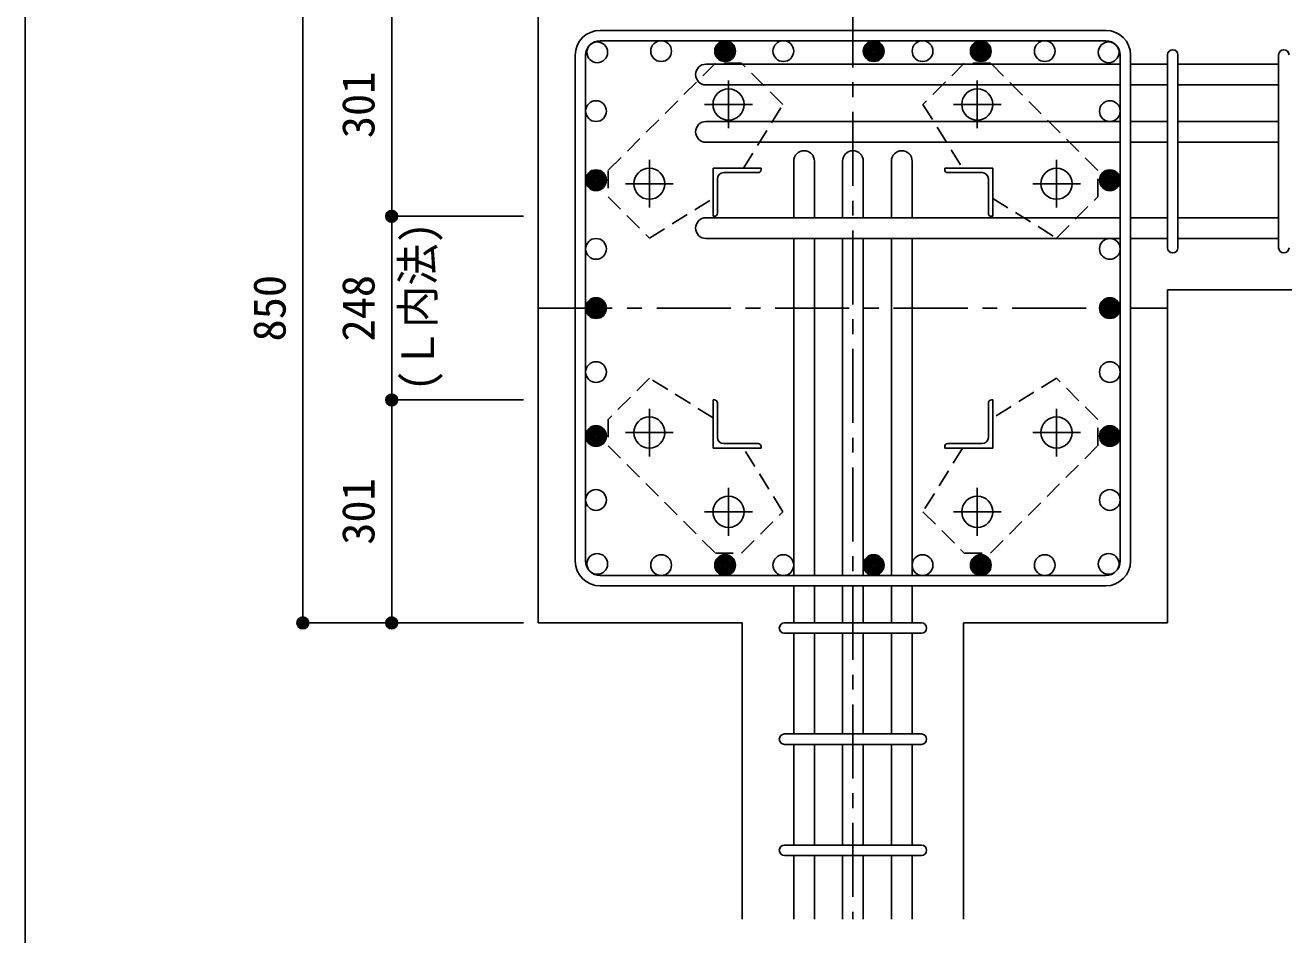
# Model space of a CAD drawing. Units: millimetres at full size, sheet at 1:20. Extents: x -3982 to 3969, y -2797 to 2801.
# Drawn here: x -3982 to -2282, y 948 to 2176 of the extents above; entities that cross this region are included whole.
import ezdxf
from ezdxf.enums import TextEntityAlignment as Align

# ---------------------------------------------------------------- set-up
doc = ezdxf.new("R2010")
doc.units = ezdxf.units.MM
doc.header["$LTSCALE"] = 20
doc.header["$PDMODE"] = 32
doc.header["$PDSIZE"] = 10
doc.linetypes.add('CHAIN1', pattern=[8, 5, -1, 1, -1])
doc.linetypes.add('DASHED1', pattern=[1.8, 1.2, -0.6])
for name, color, linetype in [('6-1_躯体線', 2, 'Continuous'), ('6-2_A.Bolt_', 4, 'Continuous'), ('6-3_柱型主筋', 4, 'Continuous'), ('6-4_フープ', 7, 'Continuous'), ('6-5_梁主筋', 7, 'Continuous'), ('6-6_S.T.P.', 7, 'Continuous'), ('6-9_プレート', 4, 'DASHED1'), ('6-D_寸法', 4, 'Continuous'), ('F-0_枠', 6, 'Continuous')]:
    doc.layers.add(name, color=color, linetype=linetype)
doc.styles.add('ＭＳ ゴシック', font='')
doc.styles.get('ＭＳ ゴシック').set_extended_font_data('MS Gothic')

msp = doc.modelspace()

# ---------------------------------------------------------------- linework, layer by layer
at = {"layer": '6-1_躯体線'}
for p, q in [((-3288.87, 2219.12), (-3288.87, 1369.12)), ((-3288.87, 1369.12), (-3013.37, 1369.12)), ((-3013.37, 969.12), (-3013.37, 1369.12)), ((-2714.37, 969.12), (-2714.37, 1369.12)), ((-2714.37, 1369.12), (-2438.87, 1369.12))]:
    msp.add_line(p, q, dxfattribs=at)
msp.add_lwpolyline([(-2438.87, 1369.12), (-2438.87, 1818.62), (-2038.87, 1818.62)], dxfattribs=at)
at = {"layer": '6-2_A.Bolt_', "linetype": 'CHAIN1'}
for p, q in [((-3031.87, 2036.92), (-3031.87, 2101.42)), ((-2695.87, 2101.42), (-2695.87, 2036.92)), ((-3064.17, 2069.12), (-2999.67, 2069.12)), ((-2728.07, 2069.12), (-2663.57, 2069.12)), ((-3138.87, 1929.92), (-3138.87, 1994.42)), ((-2588.87, 1994.42), (-2588.87, 1929.92)), ((-3171.17, 1962.12), (-3106.67, 1962.12)), ((-2621.07, 1962.12), (-2556.57, 1962.12)), ((-3138.87, 1593.83), (-3138.87, 1658.33)), ((-2588.87, 1658.32), (-2588.87, 1593.82)), ((-3106.67, 1626.12), (-3171.17, 1626.12)), ((-2556.57, 1626.12), (-2621.07, 1626.12)), ((-3031.87, 1486.83), (-3031.87, 1551.33)), ((-2695.87, 1551.32), (-2695.87, 1486.82)), ((-2999.67, 1519.12), (-3064.17, 1519.12)), ((-2663.57, 1519.12), (-2728.07, 1519.12))]:
    msp.add_line(p, q, dxfattribs=at)
at = {"layer": '6-2_A.Bolt_'}
for p, q in [((-3052.87, 1983.12), (-2987.87, 1983.12)), ((-3052.87, 1983.12), (-3052.87, 1918.12)), ((-3038.37, 1977.12), (-2991.87, 1977.12)), ((-2987.87, 1983.12), (-2987.87, 1981.12)), ((-2674.87, 1983.12), (-2739.87, 1983.12)), ((-2739.87, 1981.12), (-2739.87, 1983.12)), ((-2689.37, 1977.12), (-2735.87, 1977.12)), ((-2674.87, 1983.12), (-2674.87, 1918.12)), ((-3046.87, 1968.62), (-3046.87, 1922.12)), ((-2680.87, 1968.62), (-2680.87, 1922.12)), ((-3050.87, 1918.12), (-3052.87, 1918.12)), ((-2674.87, 1918.12), (-2676.87, 1918.12)), ((-3052.87, 1670.12), (-3050.87, 1670.12)), ((-3052.87, 1605.12), (-3052.87, 1670.12)), ((-3046.87, 1619.62), (-3046.87, 1666.12)), ((-2680.87, 1619.62), (-2680.87, 1666.12)), ((-2676.87, 1670.12), (-2674.87, 1670.12)), ((-2674.87, 1605.12), (-2674.87, 1670.12)), ((-3052.87, 1605.12), (-2987.87, 1605.12)), ((-3038.37, 1611.12), (-2991.87, 1611.12)), ((-2987.87, 1607.12), (-2987.87, 1605.12)), ((-2739.87, 1605.12), (-2739.87, 1607.12)), ((-2674.87, 1605.12), (-2739.87, 1605.12)), ((-2689.37, 1611.12), (-2735.87, 1611.12))]:
    msp.add_line(p, q, dxfattribs=at)
at = {"layer": '6-2_A.Bolt_', "color": 3}
for centre in [(-3031.87, 2069.12), (-2695.87, 2069.12), (-3138.87, 1962.12), (-2588.87, 1962.12), (-3138.87, 1626.12), (-2588.87, 1626.12), (-3031.87, 1519.12), (-2695.87, 1519.12)]:
    msp.add_circle(centre, 21, dxfattribs=at)
at = {"layer": '6-2_A.Bolt_'}
for centre, radius, start, end in [((-3038.37, 1968.62), 8.5, 90, 180), ((-2991.87, 1981.12), 4, 270, 0), ((-2735.87, 1981.12), 4, 180, 270), ((-2689.37, 1968.62), 8.5, 0, 90), ((-3050.87, 1922.12), 4, 270, 0), ((-2676.87, 1922.12), 4, 180, 270), ((-3050.87, 1666.12), 4, 0, 90), ((-2676.87, 1666.12), 4, 90, 180), ((-3038.37, 1619.62), 8.5, 180, 270), ((-2689.37, 1619.62), 8.5, 270, 0), ((-2991.87, 1607.12), 4, 0, 90), ((-2735.87, 1607.12), 4, 90, 180)]:
    msp.add_arc(centre, radius, start, end, dxfattribs=at)
at = {"layer": '6-3_柱型主筋', "color": 3}
for centre in [(-3209.26, 2139.51), (-3122.91, 2141.12), (-3036.56, 2141.12), (-2957.87, 2141.12), (-2835.87, 2141.12), (-2835.87, 2141.12), (-2769.87, 2141.12), (-2691.17, 2141.12), (-2691.17, 2141.12), (-2604.83, 2141.12), (-2518.48, 2139.51), (-3210.87, 2060.12), (-2516.87, 2060.12), (-3210.87, 1966.82), (-3210.87, 1966.82), (-2516.87, 1966.82), (-2516.87, 1966.82), (-3210.87, 1874.12), (-2516.87, 1874.12), (-3210.87, 1794.12), (-3210.87, 1794.12), (-2516.87, 1794.12), (-2516.87, 1794.12), (-3210.87, 1707.78), (-2516.87, 1707.78), (-3210.87, 1621.43), (-2516.87, 1621.43), (-3210.87, 1535.08), (-2516.87, 1535.08), (-3209.26, 1448.74), (-2518.48, 1448.74), (-3122.91, 1447.12), (-3036.56, 1447.12), (-2957.87, 1447.12), (-2835.87, 1447.12), (-2835.87, 1447.12), (-2769.87, 1447.12), (-2691.17, 1447.12), (-2691.17, 1447.12), (-2604.83, 1447.12)]:
    msp.add_circle(centre, 14, dxfattribs=at)
at = {"layer": '6-3_柱型主筋'}
for centre, radius in [((-3036.56, 2141.12), 14), ((-3036.56, 2141.12), 12.6), ((-3036.56, 2141.12), 11.2), ((-3036.56, 2141.12), 9.8), ((-3036.56, 2141.12), 8.4), ((-3036.56, 2141.12), 7), ((-3036.56, 2141.12), 5.6), ((-3036.56, 2141.12), 4.2), ((-3036.56, 2141.12), 2.8), ((-3036.56, 2141.12), 1.4), ((-2835.87, 2141.12), 14), ((-2835.87, 2141.12), 12.6), ((-2835.87, 2141.12), 11.2), ((-2835.87, 2141.12), 9.8), ((-2835.87, 2141.12), 8.4), ((-2835.87, 2141.12), 7), ((-2835.87, 2141.12), 5.6), ((-2835.87, 2141.12), 4.2), ((-2835.87, 2141.12), 2.8), ((-2835.87, 2141.12), 1.4), ((-2691.17, 2141.12), 14), ((-2691.17, 2141.12), 12.6), ((-2691.17, 2141.12), 11.2), ((-2691.17, 2141.12), 9.8), ((-2691.17, 2141.12), 8.4), ((-2691.17, 2141.12), 7), ((-2691.17, 2141.12), 5.6), ((-2691.17, 2141.12), 4.2), ((-2691.17, 2141.12), 2.8), ((-2691.17, 2141.12), 1.4), ((-3210.87, 1966.82), 14), ((-3210.87, 1966.82), 12.6), ((-3210.87, 1966.82), 11.2), ((-3210.87, 1966.82), 9.8), ((-3210.87, 1966.82), 8.4), ((-3210.87, 1966.82), 7), ((-3210.87, 1966.82), 5.6), ((-2516.87, 1966.82), 14), ((-2516.87, 1966.82), 12.6), ((-2516.87, 1966.82), 11.2), ((-2516.87, 1966.82), 9.8), ((-2516.87, 1966.82), 8.4), ((-2516.87, 1966.82), 7), ((-2516.87, 1966.82), 5.6), ((-3210.87, 1966.82), 4.2), ((-3210.87, 1966.82), 2.8), ((-3210.87, 1966.82), 1.4), ((-2516.87, 1966.82), 4.2), ((-2516.87, 1966.82), 2.8), ((-2516.87, 1966.82), 1.4), ((-3210.87, 1794.12), 14), ((-3210.87, 1794.12), 12.6), ((-3210.87, 1794.12), 11.2), ((-3210.87, 1794.12), 9.8), ((-3210.87, 1794.12), 8.4), ((-2516.87, 1794.12), 14), ((-2516.87, 1794.12), 12.6), ((-2516.87, 1794.12), 11.2), ((-2516.87, 1794.12), 9.8), ((-2516.87, 1794.12), 8.4), ((-3210.87, 1794.12), 7), ((-3210.87, 1794.12), 5.6), ((-3210.87, 1794.12), 4.2), ((-3210.87, 1794.12), 2.8), ((-3210.87, 1794.12), 1.4), ((-2516.87, 1794.12), 7), ((-2516.87, 1794.12), 5.6), ((-2516.87, 1794.12), 4.2), ((-2516.87, 1794.12), 2.8), ((-2516.87, 1794.12), 1.4), ((-3210.87, 1621.43), 14), ((-3210.87, 1621.43), 12.6), ((-3210.87, 1621.43), 11.2), ((-2516.87, 1621.43), 14), ((-2516.87, 1621.43), 12.6), ((-2516.87, 1621.43), 11.2), ((-3210.87, 1621.43), 9.8), ((-3210.87, 1621.43), 8.4), ((-3210.87, 1621.43), 7), ((-3210.87, 1621.43), 5.6), ((-3210.87, 1621.43), 4.2), ((-3210.87, 1621.43), 2.8), ((-3210.87, 1621.43), 1.4), ((-2516.87, 1621.43), 9.8), ((-2516.87, 1621.43), 8.4), ((-2516.87, 1621.43), 7), ((-2516.87, 1621.43), 5.6), ((-2516.87, 1621.43), 4.2), ((-2516.87, 1621.43), 2.8), ((-2516.87, 1621.43), 1.4), ((-3036.56, 1447.12), 14), ((-3036.56, 1447.12), 12.6), ((-3036.56, 1447.12), 11.2), ((-3036.56, 1447.12), 9.8), ((-3036.56, 1447.12), 8.4), ((-3036.56, 1447.12), 7), ((-3036.56, 1447.12), 5.6), ((-3036.56, 1447.12), 4.2), ((-3036.56, 1447.12), 2.8), ((-3036.56, 1447.12), 1.4), ((-2835.87, 1447.12), 14), ((-2835.87, 1447.12), 12.6), ((-2835.87, 1447.12), 11.2), ((-2835.87, 1447.12), 9.8), ((-2835.87, 1447.12), 8.4), ((-2835.87, 1447.12), 7), ((-2835.87, 1447.12), 5.6), ((-2835.87, 1447.12), 4.2), ((-2835.87, 1447.12), 2.8), ((-2835.87, 1447.12), 1.4), ((-2691.17, 1447.12), 14), ((-2691.17, 1447.12), 12.6), ((-2691.17, 1447.12), 11.2), ((-2691.17, 1447.12), 9.8), ((-2691.17, 1447.12), 8.4), ((-2691.17, 1447.12), 7), ((-2691.17, 1447.12), 5.6), ((-2691.17, 1447.12), 4.2), ((-2691.17, 1447.12), 2.8), ((-2691.17, 1447.12), 1.4)]:
    msp.add_circle(centre, radius, dxfattribs=at)
at = {"layer": '6-4_フープ'}
for p, q in [((-3205.37, 2169.12), (-2522.37, 2169.12)), ((-3205.37, 2155.12), (-2522.37, 2155.12)), ((-3238.87, 1452.62), (-3238.87, 2135.62)), ((-3224.87, 2135.62), (-3224.87, 1452.62)), ((-2502.87, 1452.62), (-2502.87, 2135.62)), ((-2488.87, 1452.62), (-2488.87, 2135.62)), ((-2522.37, 1433.12), (-3205.37, 1433.12)), ((-3205.37, 1419.12), (-2522.37, 1419.12))]:
    msp.add_line(p, q, dxfattribs=at)
for centre, radius, start, end in [((-3205.37, 2135.62), 33.5, 90, 180), ((-2522.37, 2135.62), 33.5, 0, 90), ((-3205.37, 2135.62), 19.5, 90, 180), ((-2522.37, 2135.62), 19.5, 0, 90), ((-3205.37, 1452.62), 33.5, 180, 270), ((-3205.37, 1452.62), 19.5, 180, 270), ((-2522.37, 1452.62), 33.5, 270, 0), ((-2522.37, 1452.62), 19.5, 270, 0)]:
    msp.add_arc(centre, radius, start, end, dxfattribs=at)
at = {"layer": '6-5_梁主筋'}
for p, q in [((-2502.87, 2123.51), (-3062.37, 2123.51)), ((-2438.87, 2123.51), (-2488.87, 2123.51)), ((-2288.87, 2123.51), (-2424.87, 2123.51)), ((-2502.87, 2095.51), (-3062.37, 2095.51)), ((-2438.87, 2095.51), (-2488.87, 2095.51)), ((-2288.87, 2095.51), (-2424.87, 2095.51)), ((-2502.87, 2046.12), (-3062.37, 2046.12)), ((-2438.87, 2046.12), (-2488.87, 2046.12)), ((-2288.87, 2046.12), (-2424.87, 2046.12)), ((-2502.87, 2018.12), (-3062.37, 2018.12)), ((-2438.87, 2018.12), (-2488.87, 2018.12)), ((-2288.87, 2018.12), (-2424.87, 2018.12)), ((-2943.87, 1916.12), (-2943.87, 1992.62)), ((-2915.87, 1916.12), (-2915.87, 1992.62)), ((-2877.87, 1916.12), (-2877.87, 1992.62)), ((-2849.87, 1916.12), (-2849.87, 1992.62)), ((-2811.87, 1916.12), (-2811.87, 1992.62)), ((-2783.87, 1916.12), (-2783.87, 1992.62)), ((-2502.87, 1916.12), (-3062.37, 1916.12)), ((-2438.87, 1916.12), (-2488.87, 1916.12)), ((-2288.87, 1916.12), (-2424.87, 1916.12)), ((-2502.87, 1888.12), (-3062.37, 1888.12)), ((-2943.87, 1433.12), (-2943.87, 1888.12)), ((-2915.87, 1433.12), (-2915.87, 1888.12)), ((-2877.87, 1433.12), (-2877.87, 1888.12)), ((-2849.87, 1433.12), (-2849.87, 1888.12)), ((-2811.87, 1433.12), (-2811.87, 1888.12)), ((-2783.87, 1433.12), (-2783.87, 1888.12)), ((-2438.87, 1888.12), (-2488.87, 1888.12)), ((-2288.87, 1888.12), (-2424.87, 1888.12)), ((-2943.87, 1369.12), (-2943.87, 1419.12)), ((-2915.87, 1369.12), (-2915.87, 1419.12)), ((-2877.87, 1369.12), (-2877.87, 1419.12)), ((-2849.87, 1369.12), (-2849.87, 1419.12)), ((-2811.87, 1369.12), (-2811.87, 1419.12)), ((-2783.87, 1369.12), (-2783.87, 1419.12)), ((-2943.87, 1219.12), (-2943.87, 1355.12)), ((-2915.87, 1219.12), (-2915.87, 1355.12)), ((-2877.87, 1219.12), (-2877.87, 1355.12)), ((-2849.87, 1219.12), (-2849.87, 1355.12)), ((-2811.87, 1219.12), (-2811.87, 1355.12)), ((-2783.87, 1219.12), (-2783.87, 1355.12)), ((-2943.87, 1069.12), (-2943.87, 1205.12)), ((-2915.87, 1069.12), (-2915.87, 1205.12)), ((-2877.87, 1069.12), (-2877.87, 1205.12)), ((-2849.87, 1069.12), (-2849.87, 1205.12)), ((-2811.87, 1069.12), (-2811.87, 1205.12)), ((-2783.87, 1069.12), (-2783.87, 1205.12)), ((-2943.87, 969.12), (-2943.87, 1055.12)), ((-2915.87, 969.12), (-2915.87, 1055.12)), ((-2877.87, 969.12), (-2877.87, 1055.12)), ((-2849.87, 969.12), (-2849.87, 1055.12)), ((-2811.87, 969.12), (-2811.87, 1055.12)), ((-2783.87, 969.12), (-2783.87, 1055.12))]:
    msp.add_line(p, q, dxfattribs=at)
for centre, start, end in [((-3062.37, 2109.51), 90, 270), ((-3062.37, 2032.12), 90, 270), ((-2929.87, 1992.62), 0, 180), ((-2863.87, 1992.62), 0, 180), ((-2797.87, 1992.62), 0, 180), ((-3062.37, 1902.12), 90, 270)]:
    msp.add_arc(centre, 14, start, end, dxfattribs=at)
at = {"layer": '6-6_S.T.P.'}
for p, q in [((-2438.87, 1875.62), (-2438.87, 2136.01)), ((-2424.87, 1875.62), (-2424.87, 2136.01)), ((-2288.87, 1875.62), (-2288.87, 2136.01)), ((-2956.37, 1369.12), (-2771.37, 1369.12)), ((-2956.37, 1355.12), (-2771.37, 1355.12)), ((-2956.37, 1219.12), (-2771.37, 1219.12)), ((-2956.37, 1205.12), (-2771.37, 1205.12)), ((-2956.37, 1069.12), (-2771.37, 1069.12)), ((-2956.37, 1055.12), (-2771.37, 1055.12))]:
    msp.add_line(p, q, dxfattribs=at)
for centre, start, end in [((-2431.87, 2136.01), 0, 180), ((-2431.87, 2136.01), 0, 180), ((-2431.87, 2136.01), 0, 180), ((-2431.87, 2136.01), 0, 180), ((-2281.87, 2136.01), 0, 180), ((-2431.87, 1875.62), 180, 0), ((-2431.87, 1875.62), 180, 0), ((-2431.87, 1875.62), 180, 0), ((-2431.87, 1875.62), 180, 0), ((-2281.87, 1875.62), 180, 0), ((-2956.37, 1362.12), 90, 270), ((-2956.37, 1362.12), 90, 270), ((-2956.37, 1362.12), 90, 270), ((-2956.37, 1362.12), 90, 270), ((-2771.37, 1362.12), 270, 90), ((-2771.37, 1362.12), 270, 90), ((-2771.37, 1362.12), 270, 90), ((-2771.37, 1362.12), 270, 90), ((-2956.37, 1212.12), 90, 270), ((-2771.37, 1212.12), 270, 90), ((-2956.37, 1062.12), 90, 270), ((-2771.37, 1062.12), 270, 90)]:
    msp.add_arc(centre, 7, start, end, dxfattribs=at)
at = {"layer": '6-9_プレート'}
for points in [[(-3049.67, 2124.82), (-3194.67, 1979.92), (-3194.67, 1944.52), (-3138.77, 1888.72), (-3052.87, 1942.12)], [(-3011.87, 1983.12), (-2958.47, 2069.02), (-3014.27, 2124.82), (-3049.67, 2124.82)], [(-2533.17, 1979.93), (-2678.07, 2124.93), (-2713.47, 2124.93), (-2769.27, 2069.03), (-2715.87, 1983.12)], [(-2674.87, 1942.13), (-2588.97, 1888.73), (-2533.17, 1944.53), (-2533.17, 1979.93)], [(-3052.87, 1646.12), (-3138.77, 1699.52), (-3194.57, 1643.72), (-3194.57, 1608.32)], [(-2678.07, 1463.42), (-2533.07, 1608.32), (-2533.07, 1643.72), (-2588.97, 1699.53), (-2674.87, 1646.12)], [(-3194.57, 1608.32), (-3049.67, 1463.32), (-3014.27, 1463.32), (-2958.47, 1519.22), (-3011.87, 1605.12)], [(-2715.87, 1605.12), (-2769.27, 1519.23), (-2713.47, 1463.42), (-2678.07, 1463.42)]]:
    msp.add_lwpolyline(points, dxfattribs=at)
at = {"layer": '6-D_寸法'}
for p, q in [((-3606.89, 2219.12), (-3606.89, 1369.12)), ((-3486.89, 1670.12), (-3486.89, 1918.12)), ((-3486.89, 1918.12), (-3308.87, 1918.12)), ((-3486.89, 1369.12), (-3486.89, 1670.12)), ((-3486.89, 1670.12), (-3308.87, 1670.12)), ((-3606.89, 1369.12), (-3486.89, 1369.12)), ((-3486.89, 1369.12), (-3308.87, 1369.12)), ((-3486.89, 1369.12), (-3308.87, 1369.12)), ((-3486.89, 1369.12), (-3308.87, 1369.12)), ((-3486.89, 1369.12), (-3308.87, 1369.12)), ((-3486.89, 1369.12), (-3308.87, 1369.12)), ((-3486.89, 1369.12), (-3308.87, 1369.12)), ((-3486.89, 1369.12), (-3308.87, 1369.12)), ((-3486.89, 1369.12), (-3308.87, 1369.12)), ((-3486.89, 1369.12), (-3308.87, 1369.12)), ((-3486.89, 1369.12), (-3308.87, 1369.12))]:
    msp.add_line(p, q, dxfattribs=at)
at = {"layer": '6-D_寸法', "linetype": 'CHAIN1'}
for p, q in [((-2863.87, 2219.12), (-2863.87, 969.12)), ((-3288.87, 1794.12), (-2438.87, 1794.12))]:
    msp.add_line(p, q, dxfattribs=at)
at = {"layer": '6-D_寸法'}
for points in [[(-3486.89, 1918.12), (-3486.89, 2219.12), (-3308.87, 2219.12)], [(-3606.89, 1369.12), (-3486.89, 1369.12), (-3308.87, 1369.12)], [(-3606.89, 1369.12), (-3486.89, 1369.12), (-3308.87, 1369.12)]]:
    msp.add_lwpolyline(points, dxfattribs=at)
for centre, radius in [((-3486.89, 1918.12), 8), ((-3486.89, 1918.12), 7.2), ((-3486.89, 1918.12), 6.4), ((-3486.89, 1918.12), 5.6), ((-3486.89, 1918.12), 4.8), ((-3486.89, 1918.12), 4), ((-3486.89, 1918.12), 3.2), ((-3486.89, 1918.12), 2.4), ((-3486.89, 1918.12), 1.6), ((-3486.89, 1918.12), 0.8), ((-3486.89, 1670.12), 8), ((-3486.89, 1670.12), 7.2), ((-3486.89, 1670.12), 6.4), ((-3486.89, 1670.12), 5.6), ((-3486.89, 1670.12), 4.8), ((-3486.89, 1670.12), 4), ((-3486.89, 1670.12), 3.2), ((-3486.89, 1670.12), 2.4), ((-3486.89, 1670.12), 1.6), ((-3486.89, 1670.12), 0.8), ((-3606.89, 1369.12), 8), ((-3486.89, 1369.12), 8), ((-3606.89, 1369.12), 7.2), ((-3606.89, 1369.12), 6.4), ((-3606.89, 1369.12), 5.6), ((-3606.89, 1369.12), 4.8), ((-3606.89, 1369.12), 4), ((-3606.89, 1369.12), 3.2), ((-3606.89, 1369.12), 2.4), ((-3606.89, 1369.12), 1.6), ((-3606.89, 1369.12), 0.8), ((-3486.89, 1369.12), 7.2), ((-3486.89, 1369.12), 6.4), ((-3486.89, 1369.12), 5.6), ((-3486.89, 1369.12), 4.8), ((-3486.89, 1369.12), 4), ((-3486.89, 1369.12), 3.2), ((-3486.89, 1369.12), 2.4), ((-3486.89, 1369.12), 1.6), ((-3486.89, 1369.12), 0.8)]:
    msp.add_circle(centre, radius, dxfattribs=at)
at = {"layer": '6-D_寸法', "color": 7}
for p in [(-3486.89, 1918.12), (-3486.89, 1670.12), (-3606.89, 1369.12), (-3486.89, 1369.12)]:
    msp.add_point(p, dxfattribs=at)
at = {"layer": 'F-0_枠'}
msp.add_line((-3981.92, 2800.77), (-3981.92, -2796.83), dxfattribs=at)

# ---------------------------------------------------------------- texts
at = {"layer": '6-D_寸法', "style": 'ＭＳ ゴシック'}
for s, p in [('301', (-3496.89, 2023.62)), ('850', (-3616.89, 1749.12)), ('248', (-3496.89, 1749.12)), ('301', (-3496.89, 1474.62))]:
    msp.add_text(s, height=43.99, rotation=90, dxfattribs=at).set_placement(p, align=Align.BOTTOM_LEFT)
at = {"layer": '6-D_寸法', "style": 'ＭＳ ゴシック', "width": 0.95}
msp.add_text('(Ｌ内法)', height=43.99, rotation=90, dxfattribs=at).set_placement((-3416.41, 1682.02), align=Align.BOTTOM_LEFT)

doc.saveas('drawing.dxf')
